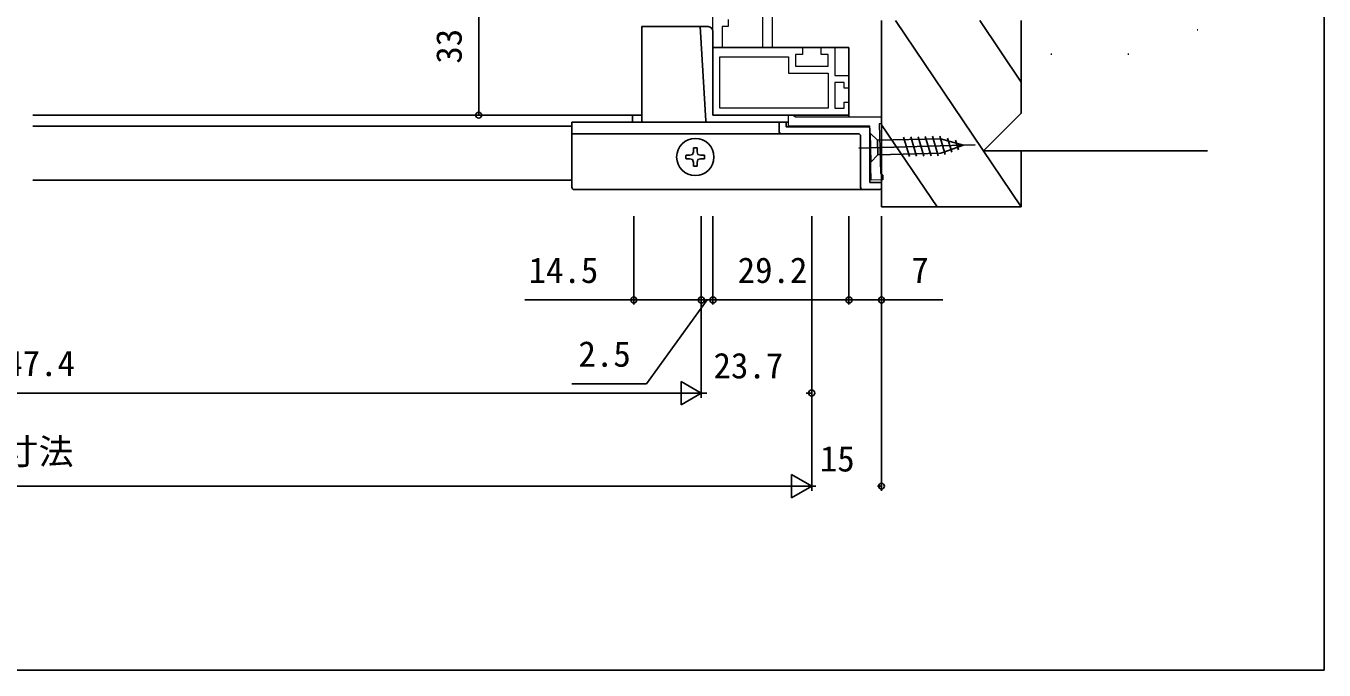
# Model space of a CAD drawing. Units: millimetres, scale not verified. Extents: x -437 to 438, y -331 to 328.
# Drawn here: x 159.4 to 438.1, y -331.1 to -192.7 of the extents above; entities that cross this region are included whole.
import ezdxf
from ezdxf.enums import TextEntityAlignment as Align

# ---------------------------------------------------------------- set-up
doc = ezdxf.new("R2010")
doc.units = ezdxf.units.MM
doc.header["$LTSCALE"] = 2
doc.layers.add('0-2_YKK_11', color=211, linetype='Continuous', lineweight=18)
for name, color, linetype in [('0-3_YKK_12', 2, 'Continuous'), ('0-4_YKK_13', 4, 'Continuous'), ('0-6_YKK_D', 6, 'Continuous'), ('0-7_YKK_ZWAK', 7, 'Continuous'), ('0-8_YSS_K', 3, 'Continuous'), ('0-9_YSS_KE', 3, 'Continuous')]:
    doc.layers.add(name, color=color, linetype=linetype)
doc.styles.add('ＭＳ ゴシック', font='')
doc.styles.get('ＭＳ ゴシック').set_extended_font_data('MS Gothic')

msp = doc.modelspace()

# ---------------------------------------------------------------- linework, layer by layer
at = {"layer": '0-2_YKK_11'}
msp.add_line((336.1, -211.897), (306.9, -211.897), dxfattribs=at)
for points in [[(306.9, -211.897), (306.9, -178.897)], [(319.6, -178.897), (319.6, -197.397), (326.1, -197.397), (326.1, -198.897), (324.6, -198.897), (324.6, -201.397), (331.6, -201.397), (331.6, -198.897), (330.1, -198.897), (330.1, -197.397), (333.1, -197.397), (333.1, -203.397), (336.1, -203.397), (336.1, -206.147), (335.1, -206.147), (335.1, -204.897), (333.1, -204.897), (333.1, -210.397), (335.1, -210.397), (335.1, -209.147), (336.1, -209.147), (336.1, -211.897)], [(310.2, -191.397), (310.2, -192.897), (308.9, -192.897), (308.9, -197.397), (317.6, -197.397), (317.6, -182.998)]]:
    msp.add_lwpolyline(points, dxfattribs=at)
for points in [[(331.6, -210.397), (308.4, -210.397), (308.4, -199.397), (323.1, -199.397), (323.1, -202.897), (331.6, -202.897)], [(324.6, -212.297), (343.1, -212.297), (343.1, -213.797), (342.588, -213.797), (342.861, -224.346), (343.374, -224.833), (343.4, -225.833), (340.9, -225.897), (340.6, -214.297), (323.1, -214.297), (323.1, -211.897), (324.11, -211.897)]]:
    msp.add_lwpolyline(points, close=True, dxfattribs=at)
at = {"layer": '0-3_YKK_12'}
for p, q in [((291.6, -211.897), (160.9, -211.897)), ((276.599, -214.297), (160.9, -214.297)), ((289.6, -213.397), (289.6, -211.897)), ((276.599, -225.897), (160.9, -225.897))]:
    msp.add_line(p, q, dxfattribs=at)
at = {"layer": '0-4_YKK_13'}
for p, q in [((301.651, -192.897), (304.146, -192.897)), ((304.447, -192.897), (305.9, -192.897)), ((306.9, -197.397), (335.1, -197.397)), ((335.1, -197.397), (336.1, -197.397)), ((336.1, -197.397), (336.1, -211.897)), ((276.606, -227.397), (276.606, -213.397)), ((321.106, -213.397), (276.606, -213.397)), ((302.887, -213.397), (291.9, -213.397)), ((305.682, -213.397), (302.887, -213.397)), ((323.1, -213.397), (305.682, -213.397)), ((321.607, -213.397), (322.607, -213.397)), ((322.607, -213.397), (322.607, -214.397)), ((340.107, -214.397), (322.607, -214.397)), ((336.1, -211.897), (336.1, -212.297)), ((321.607, -215.897), (276.606, -215.897)), ((338.107, -215.897), (321.607, -215.897)), ((338.607, -227.397), (338.607, -216.397)), ((340.607, -226.397), (340.607, -214.897)), ((340.639, -215.801), (342.229, -217.31)), ((342.229, -217.31), (355.758, -216.96)), ((347.831, -216.615), (349.065, -220.785)), ((349.383, -216.575), (350.617, -220.744)), ((350.936, -216.535), (352.169, -220.704)), ((352.488, -216.495), (353.722, -220.664)), ((354.041, -216.455), (355.274, -220.624)), ((355.593, -216.414), (356.751, -220.327)), ((360.712, -218.383), (355.758, -216.96)), ((357.279, -216.825), (358.17, -219.839)), ((358.988, -217.315), (359.59, -219.35)), ((303.5, -218.938), (303.5, -219.752)), ((303.5, -219.752), (303.658, -220.34)), ((338.22, -218.964), (363.212, -218.318)), ((342.309, -220.409), (355.838, -220.059)), ((360.712, -218.383), (355.838, -220.059)), ((360.712, -218.383), (355.838, -220.059)), ((301.141, -220.497), (301.954, -220.497)), ((301.954, -220.497), (302.543, -220.34)), ((302.7, -222.043), (302.543, -221.455)), ((302.7, -222.857), (302.7, -222.043)), ((303.5, -222.043), (303.658, -221.455)), ((303.5, -222.857), (303.5, -222.043)), ((304.246, -221.297), (303.658, -221.455)), ((305.06, -221.297), (304.246, -221.297)), ((342.607, -227.897), (339.107, -227.897)), ((342.607, -226.397), (340.607, -226.397)), ((342.607, -226.397), (343.107, -226.397)), ((343.107, -226.397), (343.107, -227.397))]:
    msp.add_line(p, q, dxfattribs=at)
for points in [[(291.6, -213.097), (291.6, -192.897), (291.9, -192.897), (301.651, -192.897)], [(305.383, -213.116), (304.146, -192.897), (304.447, -192.897)], [(306.9, -193.897), (306.9, -211.897), (336.1, -211.897)], [(321.107, -215.397), (321.107, -213.397), (321.607, -213.397)], [(340.639, -215.801), (340.799, -221.999), (342.309, -220.409), (342.229, -217.31)], [(302.7, -218.938), (302.7, -219.752), (302.543, -220.34)], [(301.141, -221.297), (301.954, -221.297), (302.543, -221.455)], [(305.06, -220.497), (304.246, -220.497), (303.658, -220.34)], [(339.106, -227.897), (336.106, -227.897), (277.106, -227.897)]]:
    msp.add_lwpolyline(points, dxfattribs=at)
msp.add_circle((303.1, -220.897), 4, dxfattribs=at)
for centre, radius, start, end in [((305.9, -193.897), 1, 0, 90), ((291.9, -213.097), 0.3, 180, 270), ((305.682, -213.097), 0.3, 183.5, 270), ((340.107, -214.897), 0.5, 0, 90), ((321.607, -215.397), 0.5, 180, 270), ((338.107, -216.397), 0.5, 0, 90), ((303.1, -220.897), 2, 78.46304, 101.53696), ((303.1, -220.897), 2, 168.46304, 191.53696), ((303.1, -220.897), 2, 258.46304, 281.53696), ((303.1, -220.897), 2, 348.46304, 11.53696), ((277.106, -227.397), 0.5, 180, 270), ((339.107, -227.397), 0.5, 180, 270), ((342.607, -227.397), 0.5, 270, 0)]:
    msp.add_arc(centre, radius, start, end, dxfattribs=at)
at = {"layer": '0-6_YKK_D'}
for p, q in [((256.606, -178.897), (256.606, -211.897)), ((274.9, -211.897), (255.606, -211.897)), ((289.9, -233.6), (289.9, -252.6)), ((304.4, -233.6), (304.4, -272.6)), ((304.4, -233.6), (304.4, -272.6)), ((304.4, -233.6), (304.4, -252.6)), ((304.4, -233.6), (304.4, -252.6)), ((306.9, -233.6), (306.9, -252.6)), ((306.9, -233.6), (306.9, -252.6)), ((328.1, -233.6), (328.1, -272.6)), ((328.1, -233.6), (328.1, -292.6)), ((328.1, -233.6), (328.1, -292.6)), ((336.1, -233.6), (336.1, -252.6)), ((336.1, -233.6), (336.1, -252.6)), ((343.1, -233.6), (343.1, -292.6)), ((343.1, -233.6), (343.1, -252.6)), ((304.4, -251.6), (301.85, -251.6)), ((306.9, -251.6), (304.4, -251.6)), ((306.9, -251.6), (304.4, -251.6)), ((306.9, -251.6), (309.45, -251.6)), ((306.9, -251.6), (336.1, -251.6)), ((304.4, -271.6), (300.07, -269.1)), ((300.07, -269.1), (300.07, -274.1)), ((19.4, -271.6), (299.4, -271.6)), ((304.4, -271.6), (295.74, -271.6)), ((304.4, -271.6), (300.07, -274.1)), ((304.4, -271.6), (305.578, -271.6)), ((328.1, -271.6), (326.922, -271.6)), ((328.1, -291.6), (323.77, -289.1)), ((323.77, -289.1), (323.77, -294.1)), ((-4.3, -291.6), (323.1, -291.6)), ((328.1, -291.6), (319.44, -291.6)), ((328.1, -291.6), (323.77, -294.1)), ((328.1, -291.6), (328.998, -291.6)), ((343.1, -291.6), (342.202, -291.6))]:
    msp.add_line(p, q, dxfattribs=at)
for points in [[(304.4, -251.6), (289.9, -251.6), (266.475, -251.6)], [(305.65, -251.6), (292.6, -269.6), (276.583, -269.6)], [(336.1, -251.6), (343.1, -251.6), (356.248, -251.6)]]:
    msp.add_lwpolyline(points, dxfattribs=at)
for centre in [(256.606, -211.897), (289.9, -251.6), (304.4, -251.6), (304.4, -251.6), (306.9, -251.6), (306.9, -251.6), (336.1, -251.6), (336.1, -251.6), (343.1, -251.6), (328.1, -271.6), (343.1, -291.6)]:
    msp.add_circle(centre, 0.637, dxfattribs=at)
at = {"layer": '0-7_YKK_ZWAK'}
msp.add_lwpolyline([(-436.9, -331.1), (438.1, -331.1), (438.1, 293.9)], dxfattribs=at)
at = {"layer": '0-8_YSS_K'}
for p, q in [((346.1, -191.6), (373.1, -231.6)), ((364.197, -191.6), (373.1, -204.789)), ((410.826, -193.578), (411.026, -193.578)), ((379.471, -198.803), (379.671, -198.803)), ((396.001, -198.803), (396.201, -198.803)), ((343.1, -213.967), (355.003, -231.6))]:
    msp.add_line(p, q, dxfattribs=at)
at = {"layer": '0-9_YSS_KE'}
for p, q in [((343.1, -191.6), (343.1, -231.6)), ((365, -219.6), (373.1, -219.6)), ((373.1, -219.6), (413.1, -219.6)), ((373.1, -231.6), (373.1, -219.6)), ((343.1, -231.6), (373.1, -231.6))]:
    msp.add_line(p, q, dxfattribs=at)
msp.add_lwpolyline([(365, -219.6), (373.1, -211.5), (373.1, -191.6)], dxfattribs=at)

# ---------------------------------------------------------------- texts
at = {"layer": '0-6_YKK_D', "style": 'ＭＳ ゴシック'}
msp.add_text('33', height=5.499, rotation=90, dxfattribs=at).set_placement((254.606, -200.852), align=Align.BOTTOM_LEFT)
for s, p in [('14.5', (267.324, -249.6)), ('29.2', (312.21, -249.6)), ('7', (349.476, -249.6)), ('2.5', (278.029, -267.6)), ('BWn＝BW－47.4', (121.239, -269.6)), ('23.7', (307.024, -270.1)), ('既設枠BW寸法', (124.627, -288.577)), ('15', (329.847, -290.1))]:
    msp.add_text(s, height=5.499, dxfattribs=at).set_placement(p, align=Align.BOTTOM_LEFT)

doc.saveas('drawing.dxf')
